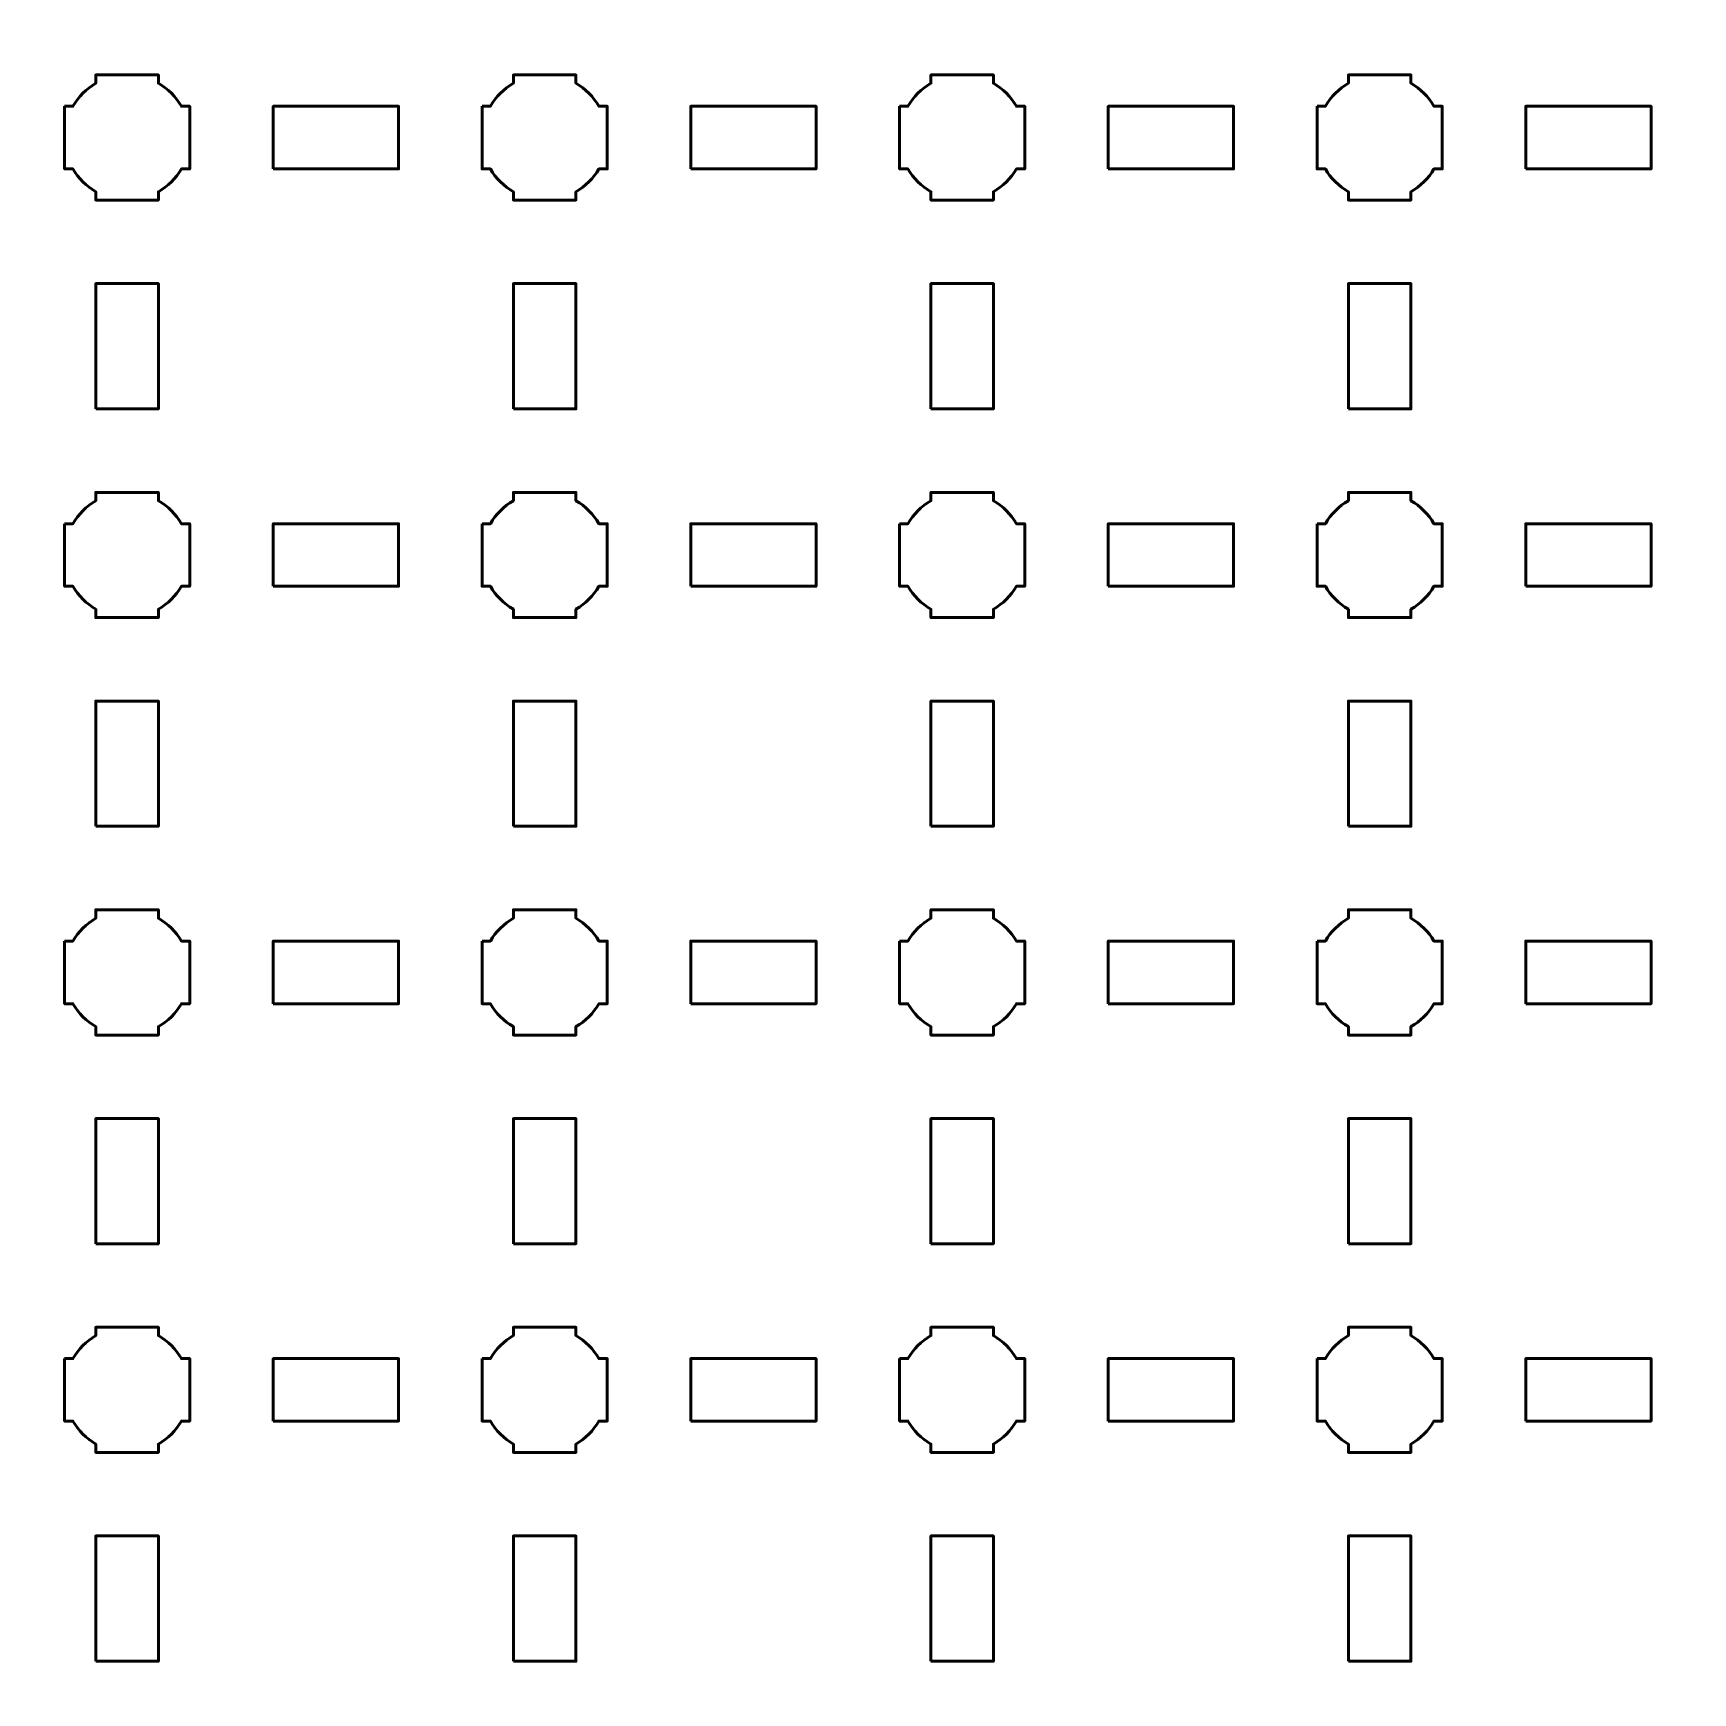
# Model space of a CAD drawing. Header units: centimetres. Extents: x -40.1 to 19.1, y -44.5 to 14.8.
# Drawn here: x -3.95 to 4, y -37.3 to -29.35 of the extents above; entities that cross this region are included whole.
import ezdxf

# ---------------------------------------------------------------- set-up
doc = ezdxf.new("R2010")
doc.units = ezdxf.units.CM
doc.header["$MEASUREMENT"] = 0
doc.layers.add('Layer 1', color=7, linetype='Continuous')

msp = doc.modelspace()

# ---------------------------------------------------------------- linework, layer by layer
at = {"layer": 'Layer 1', "lineweight": 53}
for points in [[(-2.8, -30), (-2.2, -30), (-2.2, -29.7), (-2.8, -29.7), (-2.8, -30)], [(-0.8, -30), (-0.2, -30), (-0.2, -29.7), (-0.8, -29.7), (-0.8, -30)], [(1.2, -30), (1.8, -30), (1.8, -29.7), (1.2, -29.7), (1.2, -30)], [(3.2, -30), (3.8, -30), (3.8, -29.7), (3.2, -29.7), (3.2, -30)], [(-3.65, -31.15), (-3.35, -31.15), (-3.35, -30.55), (-3.65, -30.55), (-3.65, -31.15)], [(-1.65, -31.15), (-1.35, -31.15), (-1.35, -30.55), (-1.65, -30.55), (-1.65, -31.15)], [(0.35, -31.15), (0.65, -31.15), (0.65, -30.55), (0.35, -30.55), (0.35, -31.15)], [(2.35, -31.15), (2.65, -31.15), (2.65, -30.55), (2.35, -30.55), (2.35, -31.15)], [(-2.8, -32), (-2.2, -32), (-2.2, -31.7), (-2.8, -31.7), (-2.8, -32)], [(-0.8, -32), (-0.2, -32), (-0.2, -31.7), (-0.8, -31.7), (-0.8, -32)], [(1.2, -32), (1.8, -32), (1.8, -31.7), (1.2, -31.7), (1.2, -32)], [(3.2, -32), (3.8, -32), (3.8, -31.7), (3.2, -31.7), (3.2, -32)], [(-3.65, -33.15), (-3.35, -33.15), (-3.35, -32.55), (-3.65, -32.55), (-3.65, -33.15)], [(-1.65, -33.15), (-1.35, -33.15), (-1.35, -32.55), (-1.65, -32.55), (-1.65, -33.15)], [(0.35, -33.15), (0.65, -33.15), (0.65, -32.55), (0.35, -32.55), (0.35, -33.15)], [(2.35, -33.15), (2.65, -33.15), (2.65, -32.55), (2.35, -32.55), (2.35, -33.15)], [(-2.8, -34), (-2.2, -34), (-2.2, -33.7), (-2.8, -33.7), (-2.8, -34)], [(-0.8, -34), (-0.2, -34), (-0.2, -33.7), (-0.8, -33.7), (-0.8, -34)], [(1.2, -34), (1.8, -34), (1.8, -33.7), (1.2, -33.7), (1.2, -34)], [(3.2, -34), (3.8, -34), (3.8, -33.7), (3.2, -33.7), (3.2, -34)], [(-3.65, -35.15), (-3.35, -35.15), (-3.35, -34.55), (-3.65, -34.55), (-3.65, -35.15)], [(-1.65, -35.15), (-1.35, -35.15), (-1.35, -34.55), (-1.65, -34.55), (-1.65, -35.15)], [(0.35, -35.15), (0.65, -35.15), (0.65, -34.55), (0.35, -34.55), (0.35, -35.15)], [(2.35, -35.15), (2.65, -35.15), (2.65, -34.55), (2.35, -34.55), (2.35, -35.15)], [(-2.8, -36), (-2.2, -36), (-2.2, -35.7), (-2.8, -35.7), (-2.8, -36)], [(-0.8, -36), (-0.2, -36), (-0.2, -35.7), (-0.8, -35.7), (-0.8, -36)], [(1.2, -36), (1.8, -36), (1.8, -35.7), (1.2, -35.7), (1.2, -36)], [(3.2, -36), (3.8, -36), (3.8, -35.7), (3.2, -35.7), (3.2, -36)], [(-3.65, -37.15), (-3.35, -37.15), (-3.35, -36.55), (-3.65, -36.55), (-3.65, -37.15)], [(-1.65, -37.15), (-1.35, -37.15), (-1.35, -36.55), (-1.65, -36.55), (-1.65, -37.15)], [(0.35, -37.15), (0.65, -37.15), (0.65, -36.55), (0.35, -36.55), (0.35, -37.15)], [(2.35, -37.15), (2.65, -37.15), (2.65, -36.55), (2.35, -36.55), (2.35, -37.15)]]:
    msp.add_lwpolyline(points, close=True, dxfattribs=at)
for points, knots in [([(-40.15, -44), (-40.15, -44), (-40.15, 14.3), (-40.15, 14.3), (-40.15, 14.3), (-40.15, 14.57609), (-39.92609, 14.8), (-39.65, 14.8), (-39.65, 14.8), (-39.65, 14.8), (18.65, 14.8), (18.65, 14.8), (18.65, 14.8), (18.92609, 14.8), (19.15, 14.57609), (19.15, 14.3), (19.15, 14.3), (19.15, 14.3), (19.15, -44), (19.15, -44), (19.15, -44), (19.15, -44.27609), (18.92609, -44.5), (18.65, -44.5), (18.65, -44.5), (18.65, -44.5), (-39.65, -44.5), (-39.65, -44.5), (-39.65, -44.5), (-39.92609, -44.5), (-40.15, -44.27609), (-40.15, -44)], [0, 0, 0, 0, 0.125, 0.125, 0.125, 0.125, 0.25, 0.25, 0.25, 0.25, 0.375, 0.375, 0.375, 0.375, 0.5, 0.5, 0.5, 0.5, 0.625, 0.625, 0.625, 0.625, 0.75, 0.75, 0.75, 0.75, 0.875, 0.875, 0.875, 0.875, 1, 1, 1, 1]), ([(-3.8, -29.7), (-3.8, -29.7), (-3.75985, -29.7), (-3.75985, -29.7), (-3.75985, -29.7), (-3.7335, -29.65447), (-3.69553, -29.6165), (-3.65, -29.59015), (-3.65, -29.59015), (-3.65, -29.59015), (-3.65, -29.55), (-3.65, -29.55), (-3.65, -29.55), (-3.65, -29.55), (-3.5, -29.55), (-3.5, -29.55), (-3.5, -29.55), (-3.5, -29.55), (-3.35, -29.55), (-3.35, -29.55), (-3.35, -29.55), (-3.35, -29.55), (-3.35, -29.59015), (-3.35, -29.59015), (-3.35, -29.59015), (-3.30447, -29.6165), (-3.2665, -29.65447), (-3.24015, -29.7), (-3.24015, -29.7), (-3.24015, -29.7), (-3.2, -29.7), (-3.2, -29.7), (-3.2, -29.7), (-3.2, -29.7), (-3.2, -29.85), (-3.2, -29.85), (-3.2, -29.85), (-3.2, -29.85), (-3.2, -30), (-3.2, -30), (-3.2, -30), (-3.2, -30), (-3.24015, -30), (-3.24015, -30), (-3.24015, -30), (-3.2665, -30.04553), (-3.30447, -30.0835), (-3.35, -30.10985), (-3.35, -30.10985), (-3.35, -30.10985), (-3.35, -30.15), (-3.35, -30.15), (-3.35, -30.15), (-3.35, -30.15), (-3.5, -30.15), (-3.5, -30.15), (-3.5, -30.15), (-3.5, -30.15), (-3.65, -30.15), (-3.65, -30.15), (-3.65, -30.15), (-3.65, -30.15), (-3.65, -30.10985), (-3.65, -30.10985), (-3.65, -30.10985), (-3.69553, -30.0835), (-3.7335, -30.04553), (-3.75985, -30), (-3.75985, -30), (-3.75985, -30), (-3.8, -30), (-3.8, -30), (-3.8, -30), (-3.8, -30), (-3.8, -29.85), (-3.8, -29.85), (-3.8, -29.85), (-3.8, -29.85), (-3.8, -29.7), (-3.8, -29.7)], [0, 0, 0, 0, 0.05, 0.05, 0.05, 0.05, 0.1, 0.1, 0.1, 0.1, 0.15, 0.15, 0.15, 0.15, 0.2, 0.2, 0.2, 0.2, 0.25, 0.25, 0.25, 0.25, 0.3, 0.3, 0.3, 0.3, 0.35, 0.35, 0.35, 0.35, 0.4, 0.4, 0.4, 0.4, 0.45, 0.45, 0.45, 0.45, 0.5, 0.5, 0.5, 0.5, 0.55, 0.55, 0.55, 0.55, 0.6, 0.6, 0.6, 0.6, 0.65, 0.65, 0.65, 0.65, 0.7, 0.7, 0.7, 0.7, 0.75, 0.75, 0.75, 0.75, 0.8, 0.8, 0.8, 0.8, 0.85, 0.85, 0.85, 0.85, 0.9, 0.9, 0.9, 0.9, 0.95, 0.95, 0.95, 0.95, 1, 1, 1, 1]), ([(-1.8, -29.7), (-1.8, -29.7), (-1.75985, -29.7), (-1.75985, -29.7), (-1.75985, -29.7), (-1.7335, -29.65447), (-1.69553, -29.6165), (-1.65, -29.59015), (-1.65, -29.59015), (-1.65, -29.59015), (-1.65, -29.55), (-1.65, -29.55), (-1.65, -29.55), (-1.65, -29.55), (-1.5, -29.55), (-1.5, -29.55), (-1.5, -29.55), (-1.5, -29.55), (-1.35, -29.55), (-1.35, -29.55), (-1.35, -29.55), (-1.35, -29.55), (-1.35, -29.59015), (-1.35, -29.59015), (-1.35, -29.59015), (-1.30447, -29.6165), (-1.2665, -29.65447), (-1.24015, -29.7), (-1.24015, -29.7), (-1.24015, -29.7), (-1.2, -29.7), (-1.2, -29.7), (-1.2, -29.7), (-1.2, -29.7), (-1.2, -29.85), (-1.2, -29.85), (-1.2, -29.85), (-1.2, -29.85), (-1.2, -30), (-1.2, -30), (-1.2, -30), (-1.2, -30), (-1.24015, -30), (-1.24015, -30), (-1.24015, -30), (-1.2665, -30.04553), (-1.30447, -30.0835), (-1.35, -30.10985), (-1.35, -30.10985), (-1.35, -30.10985), (-1.35, -30.15), (-1.35, -30.15), (-1.35, -30.15), (-1.35, -30.15), (-1.5, -30.15), (-1.5, -30.15), (-1.5, -30.15), (-1.5, -30.15), (-1.65, -30.15), (-1.65, -30.15), (-1.65, -30.15), (-1.65, -30.15), (-1.65, -30.10985), (-1.65, -30.10985), (-1.65, -30.10985), (-1.69553, -30.0835), (-1.7335, -30.04553), (-1.75985, -30), (-1.75985, -30), (-1.75985, -30), (-1.8, -30), (-1.8, -30), (-1.8, -30), (-1.8, -30), (-1.8, -29.85), (-1.8, -29.85), (-1.8, -29.85), (-1.8, -29.85), (-1.8, -29.7), (-1.8, -29.7)], [0, 0, 0, 0, 0.05, 0.05, 0.05, 0.05, 0.1, 0.1, 0.1, 0.1, 0.15, 0.15, 0.15, 0.15, 0.2, 0.2, 0.2, 0.2, 0.25, 0.25, 0.25, 0.25, 0.3, 0.3, 0.3, 0.3, 0.35, 0.35, 0.35, 0.35, 0.4, 0.4, 0.4, 0.4, 0.45, 0.45, 0.45, 0.45, 0.5, 0.5, 0.5, 0.5, 0.55, 0.55, 0.55, 0.55, 0.6, 0.6, 0.6, 0.6, 0.65, 0.65, 0.65, 0.65, 0.7, 0.7, 0.7, 0.7, 0.75, 0.75, 0.75, 0.75, 0.8, 0.8, 0.8, 0.8, 0.85, 0.85, 0.85, 0.85, 0.9, 0.9, 0.9, 0.9, 0.95, 0.95, 0.95, 0.95, 1, 1, 1, 1]), ([(0.2, -29.7), (0.2, -29.7), (0.24015, -29.7), (0.24015, -29.7), (0.24015, -29.7), (0.2665, -29.65447), (0.30447, -29.6165), (0.35, -29.59015), (0.35, -29.59015), (0.35, -29.59015), (0.35, -29.55), (0.35, -29.55), (0.35, -29.55), (0.35, -29.55), (0.5, -29.55), (0.5, -29.55), (0.5, -29.55), (0.5, -29.55), (0.65, -29.55), (0.65, -29.55), (0.65, -29.55), (0.65, -29.55), (0.65, -29.59015), (0.65, -29.59015), (0.65, -29.59015), (0.69553, -29.6165), (0.7335, -29.65447), (0.75985, -29.7), (0.75985, -29.7), (0.75985, -29.7), (0.8, -29.7), (0.8, -29.7), (0.8, -29.7), (0.8, -29.7), (0.8, -29.85), (0.8, -29.85), (0.8, -29.85), (0.8, -29.85), (0.8, -30), (0.8, -30), (0.8, -30), (0.8, -30), (0.75985, -30), (0.75985, -30), (0.75985, -30), (0.7335, -30.04553), (0.69553, -30.0835), (0.65, -30.10985), (0.65, -30.10985), (0.65, -30.10985), (0.65, -30.15), (0.65, -30.15), (0.65, -30.15), (0.65, -30.15), (0.5, -30.15), (0.5, -30.15), (0.5, -30.15), (0.5, -30.15), (0.35, -30.15), (0.35, -30.15), (0.35, -30.15), (0.35, -30.15), (0.35, -30.10985), (0.35, -30.10985), (0.35, -30.10985), (0.30447, -30.0835), (0.2665, -30.04553), (0.24015, -30), (0.24015, -30), (0.24015, -30), (0.2, -30), (0.2, -30), (0.2, -30), (0.2, -30), (0.2, -29.85), (0.2, -29.85), (0.2, -29.85), (0.2, -29.85), (0.2, -29.7), (0.2, -29.7)], [0, 0, 0, 0, 0.05, 0.05, 0.05, 0.05, 0.1, 0.1, 0.1, 0.1, 0.15, 0.15, 0.15, 0.15, 0.2, 0.2, 0.2, 0.2, 0.25, 0.25, 0.25, 0.25, 0.3, 0.3, 0.3, 0.3, 0.35, 0.35, 0.35, 0.35, 0.4, 0.4, 0.4, 0.4, 0.45, 0.45, 0.45, 0.45, 0.5, 0.5, 0.5, 0.5, 0.55, 0.55, 0.55, 0.55, 0.6, 0.6, 0.6, 0.6, 0.65, 0.65, 0.65, 0.65, 0.7, 0.7, 0.7, 0.7, 0.75, 0.75, 0.75, 0.75, 0.8, 0.8, 0.8, 0.8, 0.85, 0.85, 0.85, 0.85, 0.9, 0.9, 0.9, 0.9, 0.95, 0.95, 0.95, 0.95, 1, 1, 1, 1]), ([(2.2, -29.7), (2.2, -29.7), (2.24015, -29.7), (2.24015, -29.7), (2.24015, -29.7), (2.2665, -29.65447), (2.30447, -29.6165), (2.35, -29.59015), (2.35, -29.59015), (2.35, -29.59015), (2.35, -29.55), (2.35, -29.55), (2.35, -29.55), (2.35, -29.55), (2.5, -29.55), (2.5, -29.55), (2.5, -29.55), (2.5, -29.55), (2.65, -29.55), (2.65, -29.55), (2.65, -29.55), (2.65, -29.55), (2.65, -29.59015), (2.65, -29.59015), (2.65, -29.59015), (2.69553, -29.6165), (2.7335, -29.65447), (2.75985, -29.7), (2.75985, -29.7), (2.75985, -29.7), (2.8, -29.7), (2.8, -29.7), (2.8, -29.7), (2.8, -29.7), (2.8, -29.85), (2.8, -29.85), (2.8, -29.85), (2.8, -29.85), (2.8, -30), (2.8, -30), (2.8, -30), (2.8, -30), (2.75985, -30), (2.75985, -30), (2.75985, -30), (2.7335, -30.04553), (2.69553, -30.0835), (2.65, -30.10985), (2.65, -30.10985), (2.65, -30.10985), (2.65, -30.15), (2.65, -30.15), (2.65, -30.15), (2.65, -30.15), (2.5, -30.15), (2.5, -30.15), (2.5, -30.15), (2.5, -30.15), (2.35, -30.15), (2.35, -30.15), (2.35, -30.15), (2.35, -30.15), (2.35, -30.10985), (2.35, -30.10985), (2.35, -30.10985), (2.30447, -30.0835), (2.2665, -30.04553), (2.24015, -30), (2.24015, -30), (2.24015, -30), (2.2, -30), (2.2, -30), (2.2, -30), (2.2, -30), (2.2, -29.85), (2.2, -29.85), (2.2, -29.85), (2.2, -29.85), (2.2, -29.7), (2.2, -29.7)], [0, 0, 0, 0, 0.05, 0.05, 0.05, 0.05, 0.1, 0.1, 0.1, 0.1, 0.15, 0.15, 0.15, 0.15, 0.2, 0.2, 0.2, 0.2, 0.25, 0.25, 0.25, 0.25, 0.3, 0.3, 0.3, 0.3, 0.35, 0.35, 0.35, 0.35, 0.4, 0.4, 0.4, 0.4, 0.45, 0.45, 0.45, 0.45, 0.5, 0.5, 0.5, 0.5, 0.55, 0.55, 0.55, 0.55, 0.6, 0.6, 0.6, 0.6, 0.65, 0.65, 0.65, 0.65, 0.7, 0.7, 0.7, 0.7, 0.75, 0.75, 0.75, 0.75, 0.8, 0.8, 0.8, 0.8, 0.85, 0.85, 0.85, 0.85, 0.9, 0.9, 0.9, 0.9, 0.95, 0.95, 0.95, 0.95, 1, 1, 1, 1]), ([(-3.8, -31.7), (-3.8, -31.7), (-3.75985, -31.7), (-3.75985, -31.7), (-3.75985, -31.7), (-3.7335, -31.65447), (-3.69553, -31.6165), (-3.65, -31.59015), (-3.65, -31.59015), (-3.65, -31.59015), (-3.65, -31.55), (-3.65, -31.55), (-3.65, -31.55), (-3.65, -31.55), (-3.5, -31.55), (-3.5, -31.55), (-3.5, -31.55), (-3.5, -31.55), (-3.35, -31.55), (-3.35, -31.55), (-3.35, -31.55), (-3.35, -31.55), (-3.35, -31.59015), (-3.35, -31.59015), (-3.35, -31.59015), (-3.30447, -31.6165), (-3.2665, -31.65447), (-3.24015, -31.7), (-3.24015, -31.7), (-3.24015, -31.7), (-3.2, -31.7), (-3.2, -31.7), (-3.2, -31.7), (-3.2, -31.7), (-3.2, -31.85), (-3.2, -31.85), (-3.2, -31.85), (-3.2, -31.85), (-3.2, -32), (-3.2, -32), (-3.2, -32), (-3.2, -32), (-3.24015, -32), (-3.24015, -32), (-3.24015, -32), (-3.2665, -32.04553), (-3.30447, -32.0835), (-3.35, -32.10985), (-3.35, -32.10985), (-3.35, -32.10985), (-3.35, -32.15), (-3.35, -32.15), (-3.35, -32.15), (-3.35, -32.15), (-3.5, -32.15), (-3.5, -32.15), (-3.5, -32.15), (-3.5, -32.15), (-3.65, -32.15), (-3.65, -32.15), (-3.65, -32.15), (-3.65, -32.15), (-3.65, -32.10985), (-3.65, -32.10985), (-3.65, -32.10985), (-3.69553, -32.0835), (-3.7335, -32.04553), (-3.75985, -32), (-3.75985, -32), (-3.75985, -32), (-3.8, -32), (-3.8, -32), (-3.8, -32), (-3.8, -32), (-3.8, -31.85), (-3.8, -31.85), (-3.8, -31.85), (-3.8, -31.85), (-3.8, -31.7), (-3.8, -31.7)], [0, 0, 0, 0, 0.05, 0.05, 0.05, 0.05, 0.1, 0.1, 0.1, 0.1, 0.15, 0.15, 0.15, 0.15, 0.2, 0.2, 0.2, 0.2, 0.25, 0.25, 0.25, 0.25, 0.3, 0.3, 0.3, 0.3, 0.35, 0.35, 0.35, 0.35, 0.4, 0.4, 0.4, 0.4, 0.45, 0.45, 0.45, 0.45, 0.5, 0.5, 0.5, 0.5, 0.55, 0.55, 0.55, 0.55, 0.6, 0.6, 0.6, 0.6, 0.65, 0.65, 0.65, 0.65, 0.7, 0.7, 0.7, 0.7, 0.75, 0.75, 0.75, 0.75, 0.8, 0.8, 0.8, 0.8, 0.85, 0.85, 0.85, 0.85, 0.9, 0.9, 0.9, 0.9, 0.95, 0.95, 0.95, 0.95, 1, 1, 1, 1]), ([(-1.8, -31.7), (-1.8, -31.7), (-1.75985, -31.7), (-1.75985, -31.7), (-1.75985, -31.7), (-1.7335, -31.65447), (-1.69553, -31.6165), (-1.65, -31.59015), (-1.65, -31.59015), (-1.65, -31.59015), (-1.65, -31.55), (-1.65, -31.55), (-1.65, -31.55), (-1.65, -31.55), (-1.5, -31.55), (-1.5, -31.55), (-1.5, -31.55), (-1.5, -31.55), (-1.35, -31.55), (-1.35, -31.55), (-1.35, -31.55), (-1.35, -31.55), (-1.35, -31.59015), (-1.35, -31.59015), (-1.35, -31.59015), (-1.30447, -31.6165), (-1.2665, -31.65447), (-1.24015, -31.7), (-1.24015, -31.7), (-1.24015, -31.7), (-1.2, -31.7), (-1.2, -31.7), (-1.2, -31.7), (-1.2, -31.7), (-1.2, -31.85), (-1.2, -31.85), (-1.2, -31.85), (-1.2, -31.85), (-1.2, -32), (-1.2, -32), (-1.2, -32), (-1.2, -32), (-1.24015, -32), (-1.24015, -32), (-1.24015, -32), (-1.2665, -32.04553), (-1.30447, -32.0835), (-1.35, -32.10985), (-1.35, -32.10985), (-1.35, -32.10985), (-1.35, -32.15), (-1.35, -32.15), (-1.35, -32.15), (-1.35, -32.15), (-1.5, -32.15), (-1.5, -32.15), (-1.5, -32.15), (-1.5, -32.15), (-1.65, -32.15), (-1.65, -32.15), (-1.65, -32.15), (-1.65, -32.15), (-1.65, -32.10985), (-1.65, -32.10985), (-1.65, -32.10985), (-1.69553, -32.0835), (-1.7335, -32.04553), (-1.75985, -32), (-1.75985, -32), (-1.75985, -32), (-1.8, -32), (-1.8, -32), (-1.8, -32), (-1.8, -32), (-1.8, -31.85), (-1.8, -31.85), (-1.8, -31.85), (-1.8, -31.85), (-1.8, -31.7), (-1.8, -31.7)], [0, 0, 0, 0, 0.05, 0.05, 0.05, 0.05, 0.1, 0.1, 0.1, 0.1, 0.15, 0.15, 0.15, 0.15, 0.2, 0.2, 0.2, 0.2, 0.25, 0.25, 0.25, 0.25, 0.3, 0.3, 0.3, 0.3, 0.35, 0.35, 0.35, 0.35, 0.4, 0.4, 0.4, 0.4, 0.45, 0.45, 0.45, 0.45, 0.5, 0.5, 0.5, 0.5, 0.55, 0.55, 0.55, 0.55, 0.6, 0.6, 0.6, 0.6, 0.65, 0.65, 0.65, 0.65, 0.7, 0.7, 0.7, 0.7, 0.75, 0.75, 0.75, 0.75, 0.8, 0.8, 0.8, 0.8, 0.85, 0.85, 0.85, 0.85, 0.9, 0.9, 0.9, 0.9, 0.95, 0.95, 0.95, 0.95, 1, 1, 1, 1]), ([(0.2, -31.7), (0.2, -31.7), (0.24015, -31.7), (0.24015, -31.7), (0.24015, -31.7), (0.2665, -31.65447), (0.30447, -31.6165), (0.35, -31.59015), (0.35, -31.59015), (0.35, -31.59015), (0.35, -31.55), (0.35, -31.55), (0.35, -31.55), (0.35, -31.55), (0.5, -31.55), (0.5, -31.55), (0.5, -31.55), (0.5, -31.55), (0.65, -31.55), (0.65, -31.55), (0.65, -31.55), (0.65, -31.55), (0.65, -31.59015), (0.65, -31.59015), (0.65, -31.59015), (0.69553, -31.6165), (0.7335, -31.65447), (0.75985, -31.7), (0.75985, -31.7), (0.75985, -31.7), (0.8, -31.7), (0.8, -31.7), (0.8, -31.7), (0.8, -31.7), (0.8, -31.85), (0.8, -31.85), (0.8, -31.85), (0.8, -31.85), (0.8, -32), (0.8, -32), (0.8, -32), (0.8, -32), (0.75985, -32), (0.75985, -32), (0.75985, -32), (0.7335, -32.04553), (0.69553, -32.0835), (0.65, -32.10985), (0.65, -32.10985), (0.65, -32.10985), (0.65, -32.15), (0.65, -32.15), (0.65, -32.15), (0.65, -32.15), (0.5, -32.15), (0.5, -32.15), (0.5, -32.15), (0.5, -32.15), (0.35, -32.15), (0.35, -32.15), (0.35, -32.15), (0.35, -32.15), (0.35, -32.10985), (0.35, -32.10985), (0.35, -32.10985), (0.30447, -32.0835), (0.2665, -32.04553), (0.24015, -32), (0.24015, -32), (0.24015, -32), (0.2, -32), (0.2, -32), (0.2, -32), (0.2, -32), (0.2, -31.85), (0.2, -31.85), (0.2, -31.85), (0.2, -31.85), (0.2, -31.7), (0.2, -31.7)], [0, 0, 0, 0, 0.05, 0.05, 0.05, 0.05, 0.1, 0.1, 0.1, 0.1, 0.15, 0.15, 0.15, 0.15, 0.2, 0.2, 0.2, 0.2, 0.25, 0.25, 0.25, 0.25, 0.3, 0.3, 0.3, 0.3, 0.35, 0.35, 0.35, 0.35, 0.4, 0.4, 0.4, 0.4, 0.45, 0.45, 0.45, 0.45, 0.5, 0.5, 0.5, 0.5, 0.55, 0.55, 0.55, 0.55, 0.6, 0.6, 0.6, 0.6, 0.65, 0.65, 0.65, 0.65, 0.7, 0.7, 0.7, 0.7, 0.75, 0.75, 0.75, 0.75, 0.8, 0.8, 0.8, 0.8, 0.85, 0.85, 0.85, 0.85, 0.9, 0.9, 0.9, 0.9, 0.95, 0.95, 0.95, 0.95, 1, 1, 1, 1]), ([(2.2, -31.7), (2.2, -31.7), (2.24015, -31.7), (2.24015, -31.7), (2.24015, -31.7), (2.2665, -31.65447), (2.30447, -31.6165), (2.35, -31.59015), (2.35, -31.59015), (2.35, -31.59015), (2.35, -31.55), (2.35, -31.55), (2.35, -31.55), (2.35, -31.55), (2.5, -31.55), (2.5, -31.55), (2.5, -31.55), (2.5, -31.55), (2.65, -31.55), (2.65, -31.55), (2.65, -31.55), (2.65, -31.55), (2.65, -31.59015), (2.65, -31.59015), (2.65, -31.59015), (2.69553, -31.6165), (2.7335, -31.65447), (2.75985, -31.7), (2.75985, -31.7), (2.75985, -31.7), (2.8, -31.7), (2.8, -31.7), (2.8, -31.7), (2.8, -31.7), (2.8, -31.85), (2.8, -31.85), (2.8, -31.85), (2.8, -31.85), (2.8, -32), (2.8, -32), (2.8, -32), (2.8, -32), (2.75985, -32), (2.75985, -32), (2.75985, -32), (2.7335, -32.04553), (2.69553, -32.0835), (2.65, -32.10985), (2.65, -32.10985), (2.65, -32.10985), (2.65, -32.15), (2.65, -32.15), (2.65, -32.15), (2.65, -32.15), (2.5, -32.15), (2.5, -32.15), (2.5, -32.15), (2.5, -32.15), (2.35, -32.15), (2.35, -32.15), (2.35, -32.15), (2.35, -32.15), (2.35, -32.10985), (2.35, -32.10985), (2.35, -32.10985), (2.30447, -32.0835), (2.2665, -32.04553), (2.24015, -32), (2.24015, -32), (2.24015, -32), (2.2, -32), (2.2, -32), (2.2, -32), (2.2, -32), (2.2, -31.85), (2.2, -31.85), (2.2, -31.85), (2.2, -31.85), (2.2, -31.7), (2.2, -31.7)], [0, 0, 0, 0, 0.05, 0.05, 0.05, 0.05, 0.1, 0.1, 0.1, 0.1, 0.15, 0.15, 0.15, 0.15, 0.2, 0.2, 0.2, 0.2, 0.25, 0.25, 0.25, 0.25, 0.3, 0.3, 0.3, 0.3, 0.35, 0.35, 0.35, 0.35, 0.4, 0.4, 0.4, 0.4, 0.45, 0.45, 0.45, 0.45, 0.5, 0.5, 0.5, 0.5, 0.55, 0.55, 0.55, 0.55, 0.6, 0.6, 0.6, 0.6, 0.65, 0.65, 0.65, 0.65, 0.7, 0.7, 0.7, 0.7, 0.75, 0.75, 0.75, 0.75, 0.8, 0.8, 0.8, 0.8, 0.85, 0.85, 0.85, 0.85, 0.9, 0.9, 0.9, 0.9, 0.95, 0.95, 0.95, 0.95, 1, 1, 1, 1]), ([(-3.8, -33.7), (-3.8, -33.7), (-3.75985, -33.7), (-3.75985, -33.7), (-3.75985, -33.7), (-3.7335, -33.65447), (-3.69553, -33.6165), (-3.65, -33.59015), (-3.65, -33.59015), (-3.65, -33.59015), (-3.65, -33.55), (-3.65, -33.55), (-3.65, -33.55), (-3.65, -33.55), (-3.5, -33.55), (-3.5, -33.55), (-3.5, -33.55), (-3.5, -33.55), (-3.35, -33.55), (-3.35, -33.55), (-3.35, -33.55), (-3.35, -33.55), (-3.35, -33.59015), (-3.35, -33.59015), (-3.35, -33.59015), (-3.30447, -33.6165), (-3.2665, -33.65447), (-3.24015, -33.7), (-3.24015, -33.7), (-3.24015, -33.7), (-3.2, -33.7), (-3.2, -33.7), (-3.2, -33.7), (-3.2, -33.7), (-3.2, -33.85), (-3.2, -33.85), (-3.2, -33.85), (-3.2, -33.85), (-3.2, -34), (-3.2, -34), (-3.2, -34), (-3.2, -34), (-3.24015, -34), (-3.24015, -34), (-3.24015, -34), (-3.2665, -34.04553), (-3.30447, -34.0835), (-3.35, -34.10985), (-3.35, -34.10985), (-3.35, -34.10985), (-3.35, -34.15), (-3.35, -34.15), (-3.35, -34.15), (-3.35, -34.15), (-3.5, -34.15), (-3.5, -34.15), (-3.5, -34.15), (-3.5, -34.15), (-3.65, -34.15), (-3.65, -34.15), (-3.65, -34.15), (-3.65, -34.15), (-3.65, -34.10985), (-3.65, -34.10985), (-3.65, -34.10985), (-3.69553, -34.0835), (-3.7335, -34.04553), (-3.75985, -34), (-3.75985, -34), (-3.75985, -34), (-3.8, -34), (-3.8, -34), (-3.8, -34), (-3.8, -34), (-3.8, -33.85), (-3.8, -33.85), (-3.8, -33.85), (-3.8, -33.85), (-3.8, -33.7), (-3.8, -33.7)], [0, 0, 0, 0, 0.05, 0.05, 0.05, 0.05, 0.1, 0.1, 0.1, 0.1, 0.15, 0.15, 0.15, 0.15, 0.2, 0.2, 0.2, 0.2, 0.25, 0.25, 0.25, 0.25, 0.3, 0.3, 0.3, 0.3, 0.35, 0.35, 0.35, 0.35, 0.4, 0.4, 0.4, 0.4, 0.45, 0.45, 0.45, 0.45, 0.5, 0.5, 0.5, 0.5, 0.55, 0.55, 0.55, 0.55, 0.6, 0.6, 0.6, 0.6, 0.65, 0.65, 0.65, 0.65, 0.7, 0.7, 0.7, 0.7, 0.75, 0.75, 0.75, 0.75, 0.8, 0.8, 0.8, 0.8, 0.85, 0.85, 0.85, 0.85, 0.9, 0.9, 0.9, 0.9, 0.95, 0.95, 0.95, 0.95, 1, 1, 1, 1]), ([(-1.8, -33.7), (-1.8, -33.7), (-1.75985, -33.7), (-1.75985, -33.7), (-1.75985, -33.7), (-1.7335, -33.65447), (-1.69553, -33.6165), (-1.65, -33.59015), (-1.65, -33.59015), (-1.65, -33.59015), (-1.65, -33.55), (-1.65, -33.55), (-1.65, -33.55), (-1.65, -33.55), (-1.5, -33.55), (-1.5, -33.55), (-1.5, -33.55), (-1.5, -33.55), (-1.35, -33.55), (-1.35, -33.55), (-1.35, -33.55), (-1.35, -33.55), (-1.35, -33.59015), (-1.35, -33.59015), (-1.35, -33.59015), (-1.30447, -33.6165), (-1.2665, -33.65447), (-1.24015, -33.7), (-1.24015, -33.7), (-1.24015, -33.7), (-1.2, -33.7), (-1.2, -33.7), (-1.2, -33.7), (-1.2, -33.7), (-1.2, -33.85), (-1.2, -33.85), (-1.2, -33.85), (-1.2, -33.85), (-1.2, -34), (-1.2, -34), (-1.2, -34), (-1.2, -34), (-1.24015, -34), (-1.24015, -34), (-1.24015, -34), (-1.2665, -34.04553), (-1.30447, -34.0835), (-1.35, -34.10985), (-1.35, -34.10985), (-1.35, -34.10985), (-1.35, -34.15), (-1.35, -34.15), (-1.35, -34.15), (-1.35, -34.15), (-1.5, -34.15), (-1.5, -34.15), (-1.5, -34.15), (-1.5, -34.15), (-1.65, -34.15), (-1.65, -34.15), (-1.65, -34.15), (-1.65, -34.15), (-1.65, -34.10985), (-1.65, -34.10985), (-1.65, -34.10985), (-1.69553, -34.0835), (-1.7335, -34.04553), (-1.75985, -34), (-1.75985, -34), (-1.75985, -34), (-1.8, -34), (-1.8, -34), (-1.8, -34), (-1.8, -34), (-1.8, -33.85), (-1.8, -33.85), (-1.8, -33.85), (-1.8, -33.85), (-1.8, -33.7), (-1.8, -33.7)], [0, 0, 0, 0, 0.05, 0.05, 0.05, 0.05, 0.1, 0.1, 0.1, 0.1, 0.15, 0.15, 0.15, 0.15, 0.2, 0.2, 0.2, 0.2, 0.25, 0.25, 0.25, 0.25, 0.3, 0.3, 0.3, 0.3, 0.35, 0.35, 0.35, 0.35, 0.4, 0.4, 0.4, 0.4, 0.45, 0.45, 0.45, 0.45, 0.5, 0.5, 0.5, 0.5, 0.55, 0.55, 0.55, 0.55, 0.6, 0.6, 0.6, 0.6, 0.65, 0.65, 0.65, 0.65, 0.7, 0.7, 0.7, 0.7, 0.75, 0.75, 0.75, 0.75, 0.8, 0.8, 0.8, 0.8, 0.85, 0.85, 0.85, 0.85, 0.9, 0.9, 0.9, 0.9, 0.95, 0.95, 0.95, 0.95, 1, 1, 1, 1]), ([(0.2, -33.7), (0.2, -33.7), (0.24015, -33.7), (0.24015, -33.7), (0.24015, -33.7), (0.2665, -33.65447), (0.30447, -33.6165), (0.35, -33.59015), (0.35, -33.59015), (0.35, -33.59015), (0.35, -33.55), (0.35, -33.55), (0.35, -33.55), (0.35, -33.55), (0.5, -33.55), (0.5, -33.55), (0.5, -33.55), (0.5, -33.55), (0.65, -33.55), (0.65, -33.55), (0.65, -33.55), (0.65, -33.55), (0.65, -33.59015), (0.65, -33.59015), (0.65, -33.59015), (0.69553, -33.6165), (0.7335, -33.65447), (0.75985, -33.7), (0.75985, -33.7), (0.75985, -33.7), (0.8, -33.7), (0.8, -33.7), (0.8, -33.7), (0.8, -33.7), (0.8, -33.85), (0.8, -33.85), (0.8, -33.85), (0.8, -33.85), (0.8, -34), (0.8, -34), (0.8, -34), (0.8, -34), (0.75985, -34), (0.75985, -34), (0.75985, -34), (0.7335, -34.04553), (0.69553, -34.0835), (0.65, -34.10985), (0.65, -34.10985), (0.65, -34.10985), (0.65, -34.15), (0.65, -34.15), (0.65, -34.15), (0.65, -34.15), (0.5, -34.15), (0.5, -34.15), (0.5, -34.15), (0.5, -34.15), (0.35, -34.15), (0.35, -34.15), (0.35, -34.15), (0.35, -34.15), (0.35, -34.10985), (0.35, -34.10985), (0.35, -34.10985), (0.30447, -34.0835), (0.2665, -34.04553), (0.24015, -34), (0.24015, -34), (0.24015, -34), (0.2, -34), (0.2, -34), (0.2, -34), (0.2, -34), (0.2, -33.85), (0.2, -33.85), (0.2, -33.85), (0.2, -33.85), (0.2, -33.7), (0.2, -33.7)], [0, 0, 0, 0, 0.05, 0.05, 0.05, 0.05, 0.1, 0.1, 0.1, 0.1, 0.15, 0.15, 0.15, 0.15, 0.2, 0.2, 0.2, 0.2, 0.25, 0.25, 0.25, 0.25, 0.3, 0.3, 0.3, 0.3, 0.35, 0.35, 0.35, 0.35, 0.4, 0.4, 0.4, 0.4, 0.45, 0.45, 0.45, 0.45, 0.5, 0.5, 0.5, 0.5, 0.55, 0.55, 0.55, 0.55, 0.6, 0.6, 0.6, 0.6, 0.65, 0.65, 0.65, 0.65, 0.7, 0.7, 0.7, 0.7, 0.75, 0.75, 0.75, 0.75, 0.8, 0.8, 0.8, 0.8, 0.85, 0.85, 0.85, 0.85, 0.9, 0.9, 0.9, 0.9, 0.95, 0.95, 0.95, 0.95, 1, 1, 1, 1]), ([(2.2, -33.7), (2.2, -33.7), (2.24015, -33.7), (2.24015, -33.7), (2.24015, -33.7), (2.2665, -33.65447), (2.30447, -33.6165), (2.35, -33.59015), (2.35, -33.59015), (2.35, -33.59015), (2.35, -33.55), (2.35, -33.55), (2.35, -33.55), (2.35, -33.55), (2.5, -33.55), (2.5, -33.55), (2.5, -33.55), (2.5, -33.55), (2.65, -33.55), (2.65, -33.55), (2.65, -33.55), (2.65, -33.55), (2.65, -33.59015), (2.65, -33.59015), (2.65, -33.59015), (2.69553, -33.6165), (2.7335, -33.65447), (2.75985, -33.7), (2.75985, -33.7), (2.75985, -33.7), (2.8, -33.7), (2.8, -33.7), (2.8, -33.7), (2.8, -33.7), (2.8, -33.85), (2.8, -33.85), (2.8, -33.85), (2.8, -33.85), (2.8, -34), (2.8, -34), (2.8, -34), (2.8, -34), (2.75985, -34), (2.75985, -34), (2.75985, -34), (2.7335, -34.04553), (2.69553, -34.0835), (2.65, -34.10985), (2.65, -34.10985), (2.65, -34.10985), (2.65, -34.15), (2.65, -34.15), (2.65, -34.15), (2.65, -34.15), (2.5, -34.15), (2.5, -34.15), (2.5, -34.15), (2.5, -34.15), (2.35, -34.15), (2.35, -34.15), (2.35, -34.15), (2.35, -34.15), (2.35, -34.10985), (2.35, -34.10985), (2.35, -34.10985), (2.30447, -34.0835), (2.2665, -34.04553), (2.24015, -34), (2.24015, -34), (2.24015, -34), (2.2, -34), (2.2, -34), (2.2, -34), (2.2, -34), (2.2, -33.85), (2.2, -33.85), (2.2, -33.85), (2.2, -33.85), (2.2, -33.7), (2.2, -33.7)], [0, 0, 0, 0, 0.05, 0.05, 0.05, 0.05, 0.1, 0.1, 0.1, 0.1, 0.15, 0.15, 0.15, 0.15, 0.2, 0.2, 0.2, 0.2, 0.25, 0.25, 0.25, 0.25, 0.3, 0.3, 0.3, 0.3, 0.35, 0.35, 0.35, 0.35, 0.4, 0.4, 0.4, 0.4, 0.45, 0.45, 0.45, 0.45, 0.5, 0.5, 0.5, 0.5, 0.55, 0.55, 0.55, 0.55, 0.6, 0.6, 0.6, 0.6, 0.65, 0.65, 0.65, 0.65, 0.7, 0.7, 0.7, 0.7, 0.75, 0.75, 0.75, 0.75, 0.8, 0.8, 0.8, 0.8, 0.85, 0.85, 0.85, 0.85, 0.9, 0.9, 0.9, 0.9, 0.95, 0.95, 0.95, 0.95, 1, 1, 1, 1]), ([(-3.8, -35.7), (-3.8, -35.7), (-3.75985, -35.7), (-3.75985, -35.7), (-3.75985, -35.7), (-3.7335, -35.65447), (-3.69553, -35.6165), (-3.65, -35.59015), (-3.65, -35.59015), (-3.65, -35.59015), (-3.65, -35.55), (-3.65, -35.55), (-3.65, -35.55), (-3.65, -35.55), (-3.5, -35.55), (-3.5, -35.55), (-3.5, -35.55), (-3.5, -35.55), (-3.35, -35.55), (-3.35, -35.55), (-3.35, -35.55), (-3.35, -35.55), (-3.35, -35.59015), (-3.35, -35.59015), (-3.35, -35.59015), (-3.30447, -35.6165), (-3.2665, -35.65447), (-3.24015, -35.7), (-3.24015, -35.7), (-3.24015, -35.7), (-3.2, -35.7), (-3.2, -35.7), (-3.2, -35.7), (-3.2, -35.7), (-3.2, -35.85), (-3.2, -35.85), (-3.2, -35.85), (-3.2, -35.85), (-3.2, -36), (-3.2, -36), (-3.2, -36), (-3.2, -36), (-3.24015, -36), (-3.24015, -36), (-3.24015, -36), (-3.2665, -36.04553), (-3.30447, -36.0835), (-3.35, -36.10985), (-3.35, -36.10985), (-3.35, -36.10985), (-3.35, -36.15), (-3.35, -36.15), (-3.35, -36.15), (-3.35, -36.15), (-3.5, -36.15), (-3.5, -36.15), (-3.5, -36.15), (-3.5, -36.15), (-3.65, -36.15), (-3.65, -36.15), (-3.65, -36.15), (-3.65, -36.15), (-3.65, -36.10985), (-3.65, -36.10985), (-3.65, -36.10985), (-3.69553, -36.0835), (-3.7335, -36.04553), (-3.75985, -36), (-3.75985, -36), (-3.75985, -36), (-3.8, -36), (-3.8, -36), (-3.8, -36), (-3.8, -36), (-3.8, -35.85), (-3.8, -35.85), (-3.8, -35.85), (-3.8, -35.85), (-3.8, -35.7), (-3.8, -35.7)], [0, 0, 0, 0, 0.05, 0.05, 0.05, 0.05, 0.1, 0.1, 0.1, 0.1, 0.15, 0.15, 0.15, 0.15, 0.2, 0.2, 0.2, 0.2, 0.25, 0.25, 0.25, 0.25, 0.3, 0.3, 0.3, 0.3, 0.35, 0.35, 0.35, 0.35, 0.4, 0.4, 0.4, 0.4, 0.45, 0.45, 0.45, 0.45, 0.5, 0.5, 0.5, 0.5, 0.55, 0.55, 0.55, 0.55, 0.6, 0.6, 0.6, 0.6, 0.65, 0.65, 0.65, 0.65, 0.7, 0.7, 0.7, 0.7, 0.75, 0.75, 0.75, 0.75, 0.8, 0.8, 0.8, 0.8, 0.85, 0.85, 0.85, 0.85, 0.9, 0.9, 0.9, 0.9, 0.95, 0.95, 0.95, 0.95, 1, 1, 1, 1]), ([(-1.8, -35.7), (-1.8, -35.7), (-1.75985, -35.7), (-1.75985, -35.7), (-1.75985, -35.7), (-1.7335, -35.65447), (-1.69553, -35.6165), (-1.65, -35.59015), (-1.65, -35.59015), (-1.65, -35.59015), (-1.65, -35.55), (-1.65, -35.55), (-1.65, -35.55), (-1.65, -35.55), (-1.5, -35.55), (-1.5, -35.55), (-1.5, -35.55), (-1.5, -35.55), (-1.35, -35.55), (-1.35, -35.55), (-1.35, -35.55), (-1.35, -35.55), (-1.35, -35.59015), (-1.35, -35.59015), (-1.35, -35.59015), (-1.30447, -35.6165), (-1.2665, -35.65447), (-1.24015, -35.7), (-1.24015, -35.7), (-1.24015, -35.7), (-1.2, -35.7), (-1.2, -35.7), (-1.2, -35.7), (-1.2, -35.7), (-1.2, -35.85), (-1.2, -35.85), (-1.2, -35.85), (-1.2, -35.85), (-1.2, -36), (-1.2, -36), (-1.2, -36), (-1.2, -36), (-1.24015, -36), (-1.24015, -36), (-1.24015, -36), (-1.2665, -36.04553), (-1.30447, -36.0835), (-1.35, -36.10985), (-1.35, -36.10985), (-1.35, -36.10985), (-1.35, -36.15), (-1.35, -36.15), (-1.35, -36.15), (-1.35, -36.15), (-1.5, -36.15), (-1.5, -36.15), (-1.5, -36.15), (-1.5, -36.15), (-1.65, -36.15), (-1.65, -36.15), (-1.65, -36.15), (-1.65, -36.15), (-1.65, -36.10985), (-1.65, -36.10985), (-1.65, -36.10985), (-1.69553, -36.0835), (-1.7335, -36.04553), (-1.75985, -36), (-1.75985, -36), (-1.75985, -36), (-1.8, -36), (-1.8, -36), (-1.8, -36), (-1.8, -36), (-1.8, -35.85), (-1.8, -35.85), (-1.8, -35.85), (-1.8, -35.85), (-1.8, -35.7), (-1.8, -35.7)], [0, 0, 0, 0, 0.05, 0.05, 0.05, 0.05, 0.1, 0.1, 0.1, 0.1, 0.15, 0.15, 0.15, 0.15, 0.2, 0.2, 0.2, 0.2, 0.25, 0.25, 0.25, 0.25, 0.3, 0.3, 0.3, 0.3, 0.35, 0.35, 0.35, 0.35, 0.4, 0.4, 0.4, 0.4, 0.45, 0.45, 0.45, 0.45, 0.5, 0.5, 0.5, 0.5, 0.55, 0.55, 0.55, 0.55, 0.6, 0.6, 0.6, 0.6, 0.65, 0.65, 0.65, 0.65, 0.7, 0.7, 0.7, 0.7, 0.75, 0.75, 0.75, 0.75, 0.8, 0.8, 0.8, 0.8, 0.85, 0.85, 0.85, 0.85, 0.9, 0.9, 0.9, 0.9, 0.95, 0.95, 0.95, 0.95, 1, 1, 1, 1]), ([(0.2, -35.7), (0.2, -35.7), (0.24015, -35.7), (0.24015, -35.7), (0.24015, -35.7), (0.2665, -35.65447), (0.30447, -35.6165), (0.35, -35.59015), (0.35, -35.59015), (0.35, -35.59015), (0.35, -35.55), (0.35, -35.55), (0.35, -35.55), (0.35, -35.55), (0.5, -35.55), (0.5, -35.55), (0.5, -35.55), (0.5, -35.55), (0.65, -35.55), (0.65, -35.55), (0.65, -35.55), (0.65, -35.55), (0.65, -35.59015), (0.65, -35.59015), (0.65, -35.59015), (0.69553, -35.6165), (0.7335, -35.65447), (0.75985, -35.7), (0.75985, -35.7), (0.75985, -35.7), (0.8, -35.7), (0.8, -35.7), (0.8, -35.7), (0.8, -35.7), (0.8, -35.85), (0.8, -35.85), (0.8, -35.85), (0.8, -35.85), (0.8, -36), (0.8, -36), (0.8, -36), (0.8, -36), (0.75985, -36), (0.75985, -36), (0.75985, -36), (0.7335, -36.04553), (0.69553, -36.0835), (0.65, -36.10985), (0.65, -36.10985), (0.65, -36.10985), (0.65, -36.15), (0.65, -36.15), (0.65, -36.15), (0.65, -36.15), (0.5, -36.15), (0.5, -36.15), (0.5, -36.15), (0.5, -36.15), (0.35, -36.15), (0.35, -36.15), (0.35, -36.15), (0.35, -36.15), (0.35, -36.10985), (0.35, -36.10985), (0.35, -36.10985), (0.30447, -36.0835), (0.2665, -36.04553), (0.24015, -36), (0.24015, -36), (0.24015, -36), (0.2, -36), (0.2, -36), (0.2, -36), (0.2, -36), (0.2, -35.85), (0.2, -35.85), (0.2, -35.85), (0.2, -35.85), (0.2, -35.7), (0.2, -35.7)], [0, 0, 0, 0, 0.05, 0.05, 0.05, 0.05, 0.1, 0.1, 0.1, 0.1, 0.15, 0.15, 0.15, 0.15, 0.2, 0.2, 0.2, 0.2, 0.25, 0.25, 0.25, 0.25, 0.3, 0.3, 0.3, 0.3, 0.35, 0.35, 0.35, 0.35, 0.4, 0.4, 0.4, 0.4, 0.45, 0.45, 0.45, 0.45, 0.5, 0.5, 0.5, 0.5, 0.55, 0.55, 0.55, 0.55, 0.6, 0.6, 0.6, 0.6, 0.65, 0.65, 0.65, 0.65, 0.7, 0.7, 0.7, 0.7, 0.75, 0.75, 0.75, 0.75, 0.8, 0.8, 0.8, 0.8, 0.85, 0.85, 0.85, 0.85, 0.9, 0.9, 0.9, 0.9, 0.95, 0.95, 0.95, 0.95, 1, 1, 1, 1]), ([(2.2, -35.7), (2.2, -35.7), (2.24015, -35.7), (2.24015, -35.7), (2.24015, -35.7), (2.2665, -35.65447), (2.30447, -35.6165), (2.35, -35.59015), (2.35, -35.59015), (2.35, -35.59015), (2.35, -35.55), (2.35, -35.55), (2.35, -35.55), (2.35, -35.55), (2.5, -35.55), (2.5, -35.55), (2.5, -35.55), (2.5, -35.55), (2.65, -35.55), (2.65, -35.55), (2.65, -35.55), (2.65, -35.55), (2.65, -35.59015), (2.65, -35.59015), (2.65, -35.59015), (2.69553, -35.6165), (2.7335, -35.65447), (2.75985, -35.7), (2.75985, -35.7), (2.75985, -35.7), (2.8, -35.7), (2.8, -35.7), (2.8, -35.7), (2.8, -35.7), (2.8, -35.85), (2.8, -35.85), (2.8, -35.85), (2.8, -35.85), (2.8, -36), (2.8, -36), (2.8, -36), (2.8, -36), (2.75985, -36), (2.75985, -36), (2.75985, -36), (2.7335, -36.04553), (2.69553, -36.0835), (2.65, -36.10985), (2.65, -36.10985), (2.65, -36.10985), (2.65, -36.15), (2.65, -36.15), (2.65, -36.15), (2.65, -36.15), (2.5, -36.15), (2.5, -36.15), (2.5, -36.15), (2.5, -36.15), (2.35, -36.15), (2.35, -36.15), (2.35, -36.15), (2.35, -36.15), (2.35, -36.10985), (2.35, -36.10985), (2.35, -36.10985), (2.30447, -36.0835), (2.2665, -36.04553), (2.24015, -36), (2.24015, -36), (2.24015, -36), (2.2, -36), (2.2, -36), (2.2, -36), (2.2, -36), (2.2, -35.85), (2.2, -35.85), (2.2, -35.85), (2.2, -35.85), (2.2, -35.7), (2.2, -35.7)], [0, 0, 0, 0, 0.05, 0.05, 0.05, 0.05, 0.1, 0.1, 0.1, 0.1, 0.15, 0.15, 0.15, 0.15, 0.2, 0.2, 0.2, 0.2, 0.25, 0.25, 0.25, 0.25, 0.3, 0.3, 0.3, 0.3, 0.35, 0.35, 0.35, 0.35, 0.4, 0.4, 0.4, 0.4, 0.45, 0.45, 0.45, 0.45, 0.5, 0.5, 0.5, 0.5, 0.55, 0.55, 0.55, 0.55, 0.6, 0.6, 0.6, 0.6, 0.65, 0.65, 0.65, 0.65, 0.7, 0.7, 0.7, 0.7, 0.75, 0.75, 0.75, 0.75, 0.8, 0.8, 0.8, 0.8, 0.85, 0.85, 0.85, 0.85, 0.9, 0.9, 0.9, 0.9, 0.95, 0.95, 0.95, 0.95, 1, 1, 1, 1])]:
    msp.add_open_spline(points, degree=3, knots=knots, dxfattribs=at)

doc.saveas('drawing.dxf')
